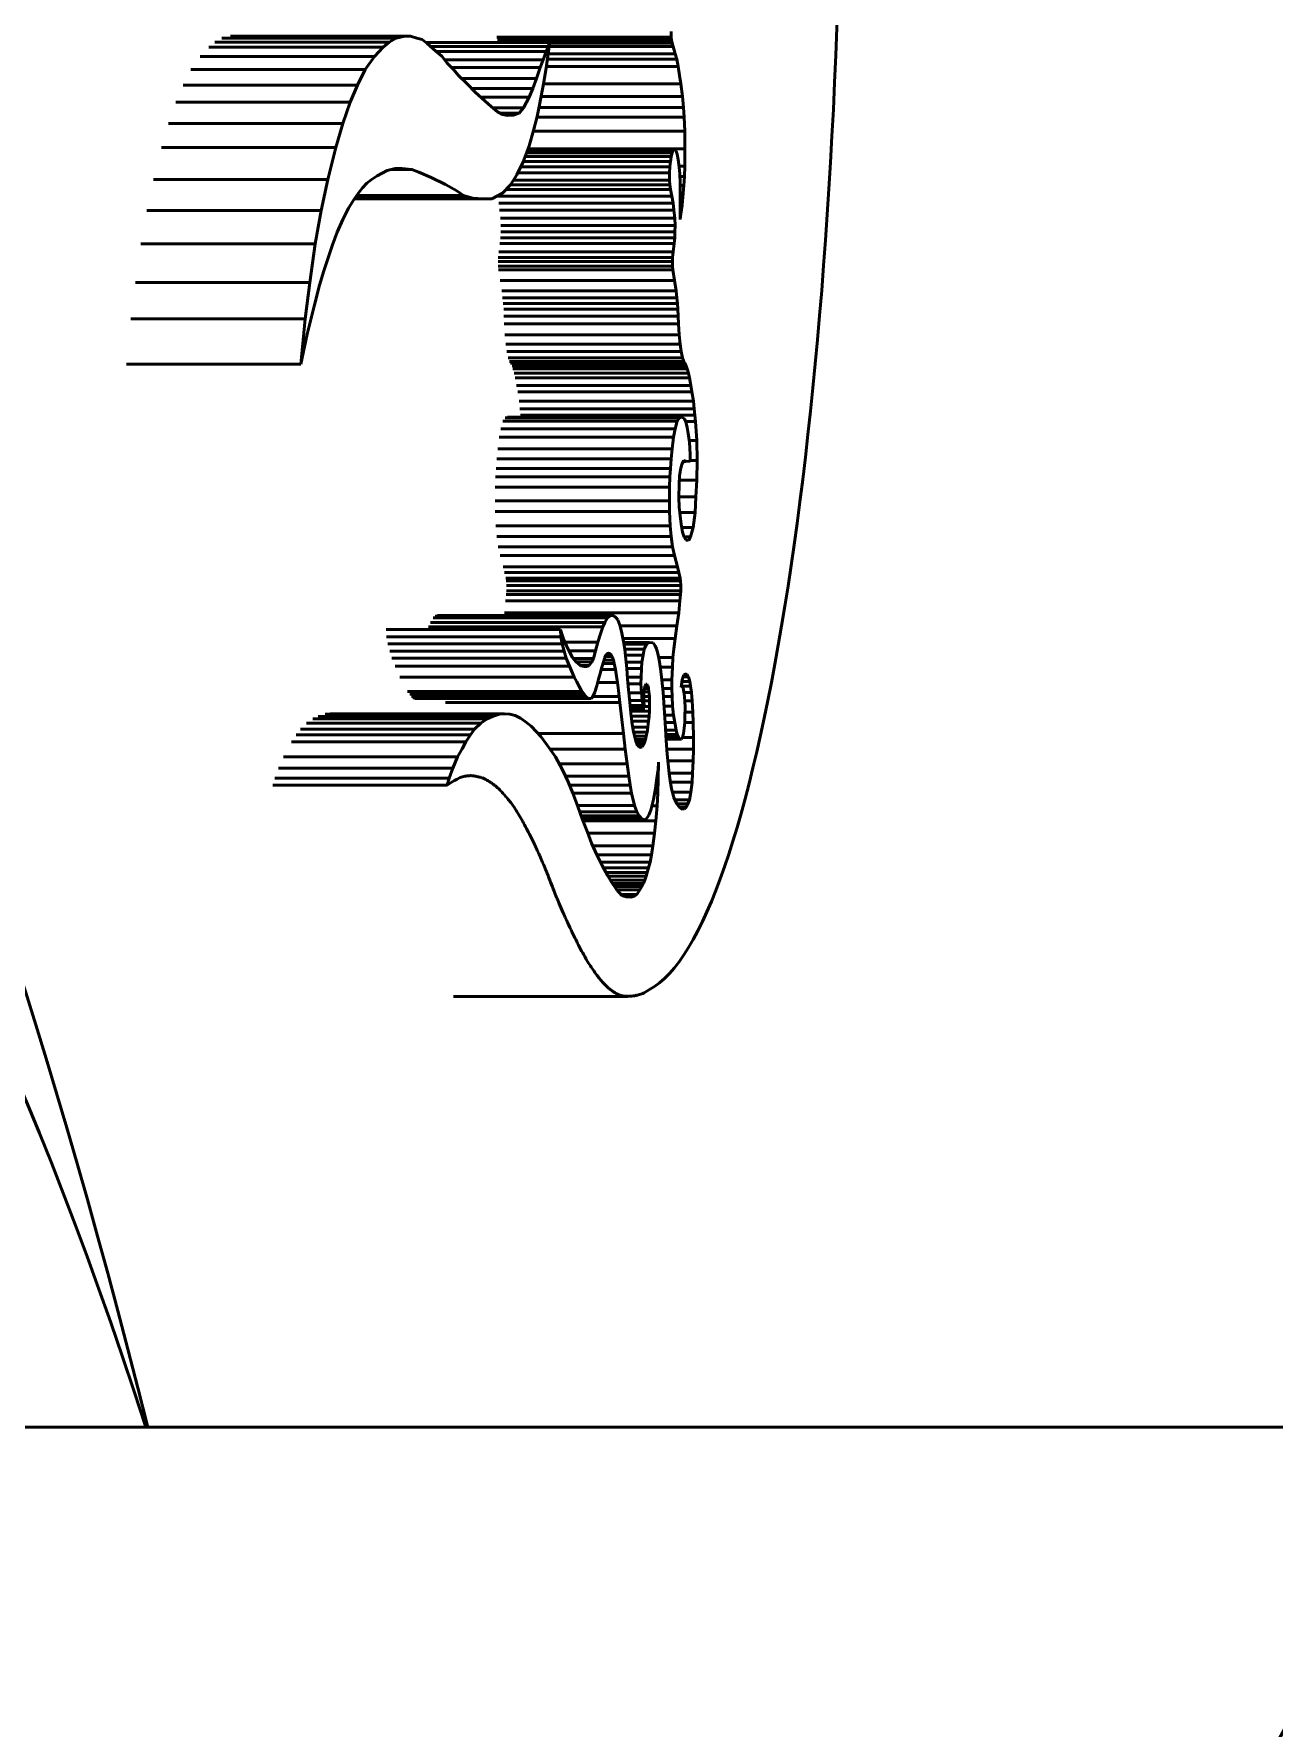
# Model space of a CAD drawing. Header units: inches. Extents: x 15 to 402, y 6 to 258.
# Drawn here: x 218.931 to 219.369, y 112.133 to 112.732 of the extents above; entities that cross this region are included whole.
import ezdxf

# ---------------------------------------------------------------- set-up
doc = ezdxf.new("R2010")
doc.units = ezdxf.units.IN
doc.header["$LTSCALE"] = 12
doc.header["$MEASUREMENT"] = 0
doc.layers.add('Visible (ANSI)', color=7, linetype='Continuous', lineweight=50)

msp = doc.modelspace()

# ---------------------------------------------------------------- linework, layer by layer
at = {"layer": 'Visible (ANSI)'}
for p, q in [((218.99731, 112.73006), (219.05886, 112.73006)), ((219.00036, 112.73071), (219.06191, 112.73071)), ((219.00236, 112.73073), (219.06392, 112.73073)), ((219.0564, 112.72865), (219.05886, 112.73006)), ((219.05886, 112.73006), (219.06191, 112.73071)), ((219.06191, 112.73071), (219.06392, 112.73073)), ((219.06392, 112.73073), (219.06613, 112.73009)), ((219.06613, 112.73009), (219.06798, 112.72955)), ((219.06798, 112.72955), (219.06975, 112.72819)), ((219.09438, 112.73043), (219.15593, 112.73043)), ((219.09458, 112.72932), (219.15613, 112.72932)), ((219.15593, 112.73043), (219.15591, 112.73239)), ((219.15613, 112.72932), (219.15593, 112.73043)), ((219.15633, 112.72831), (219.15613, 112.72932)), ((218.9896, 112.72359), (219.05115, 112.72359)), ((218.99271, 112.72686), (219.05426, 112.72686)), ((218.99485, 112.72865), (219.0564, 112.72865)), ((219.04786, 112.71893), (219.05115, 112.72359)), ((219.05115, 112.72359), (219.05426, 112.72686)), ((219.05426, 112.72686), (219.0564, 112.72865)), ((219.06937, 112.72848), (219.1131, 112.72848)), ((219.06975, 112.72819), (219.07286, 112.72543)), ((219.07095, 112.72712), (219.11258, 112.72712)), ((219.07286, 112.72543), (219.07494, 112.72369)), ((219.07302, 112.7253), (219.11185, 112.7253)), ((219.07494, 112.72369), (219.0769, 112.72126)), ((219.1108, 112.72237), (219.11185, 112.7253)), ((219.11185, 112.7253), (219.11258, 112.72712)), ((219.11256, 112.72473), (219.11195, 112.72025)), ((219.11253, 112.72451), (219.1574, 112.72451)), ((219.1131, 112.72848), (219.11256, 112.72473)), ((219.11258, 112.72712), (219.1131, 112.72848)), ((219.1129, 112.72709), (219.15662, 112.72709)), ((219.11307, 112.72831), (219.15633, 112.72831)), ((219.15662, 112.72709), (219.15633, 112.72831)), ((219.1574, 112.72451), (219.15662, 112.72709)), ((219.15792, 112.72267), (219.1574, 112.72451)), ((218.98631, 112.71893), (219.04786, 112.71893)), ((219.04523, 112.71349), (219.04786, 112.71893)), ((219.07601, 112.72237), (219.1108, 112.72237)), ((219.0769, 112.72126), (219.0791, 112.71899)), ((219.0784, 112.71971), (219.10972, 112.71971)), ((219.0791, 112.71899), (219.0809, 112.71682)), ((219.10837, 112.7158), (219.10972, 112.71971)), ((219.10972, 112.71971), (219.1108, 112.72237)), ((219.11195, 112.72025), (219.11098, 112.71449)), ((219.11191, 112.72002), (219.15841, 112.72002)), ((219.11228, 112.72267), (219.15792, 112.72267)), ((219.15841, 112.72002), (219.15792, 112.72267)), ((219.15893, 112.71686), (219.15841, 112.72002)), ((218.98368, 112.71349), (219.04523, 112.71349)), ((219.04261, 112.7075), (219.04523, 112.71349)), ((219.0809, 112.71682), (219.08382, 112.71406)), ((219.08198, 112.7158), (219.10837, 112.7158)), ((219.08382, 112.71406), (219.08671, 112.71103)), ((219.08549, 112.71231), (219.10711, 112.71231)), ((219.08671, 112.71103), (219.09023, 112.70777)), ((219.10579, 112.70923), (219.10711, 112.71231)), ((219.10711, 112.71231), (219.10837, 112.7158)), ((219.11098, 112.71449), (219.10947, 112.70653)), ((219.11086, 112.71387), (219.15942, 112.71387)), ((219.15942, 112.71387), (219.15893, 112.71686)), ((219.15994, 112.70942), (219.15942, 112.71387)), ((218.98106, 112.7075), (219.04261, 112.7075)), ((219.04004, 112.69986), (219.04261, 112.7075)), ((219.08865, 112.70923), (219.10579, 112.70923)), ((219.09023, 112.70777), (219.09241, 112.70589)), ((219.09241, 112.70589), (219.09466, 112.70402)), ((219.093, 112.7054), (219.10384, 112.7054)), ((219.10233, 112.70352), (219.10384, 112.7054)), ((219.10384, 112.7054), (219.10579, 112.70923)), ((219.10947, 112.70653), (219.10863, 112.70244)), ((219.10927, 112.70556), (219.16034, 112.70556)), ((219.11002, 112.70942), (219.15994, 112.70942)), ((219.16034, 112.70556), (219.15994, 112.70942)), ((219.16059, 112.70212), (219.16034, 112.70556)), ((218.97849, 112.69986), (219.04004, 112.69986)), ((219.03752, 112.69139), (219.04004, 112.69986)), ((219.09466, 112.70402), (219.09636, 112.70306)), ((219.09555, 112.70352), (219.10233, 112.70352)), ((219.09636, 112.70306), (219.09816, 112.70279)), ((219.09797, 112.70282), (219.1003, 112.70282)), ((219.09816, 112.70279), (219.1003, 112.70282)), ((219.1003, 112.70282), (219.10233, 112.70352)), ((219.10863, 112.70244), (219.10739, 112.6975)), ((219.10855, 112.70212), (219.16059, 112.70212)), ((219.16079, 112.69717), (219.16059, 112.70212)), ((219.10739, 112.6975), (219.10586, 112.69205)), ((219.1073, 112.69717), (219.16079, 112.69717)), ((219.16084, 112.69094), (219.16079, 112.69717)), ((218.97597, 112.69139), (219.03752, 112.69139)), ((219.03472, 112.68015), (219.03752, 112.69139)), ((219.10586, 112.69205), (219.10369, 112.68644)), ((219.10441, 112.6883), (219.15598, 112.6883)), ((219.10492, 112.68962), (219.15629, 112.68962)), ((219.1053, 112.6906), (219.15666, 112.6906)), ((219.10538, 112.69082), (219.1572, 112.69082)), ((219.10543, 112.69094), (219.16084, 112.69094)), ((219.15569, 112.68655), (219.15598, 112.6883)), ((219.15598, 112.6883), (219.15629, 112.68962)), ((219.15629, 112.68962), (219.15666, 112.6906)), ((219.15666, 112.6906), (219.1572, 112.69082)), ((219.1572, 112.69082), (219.15778, 112.69017)), ((219.15778, 112.69017), (219.15806, 112.68907)), ((219.15806, 112.68907), (219.15846, 112.68719)), ((219.15846, 112.68719), (219.15872, 112.6854)), ((219.16081, 112.68489), (219.16084, 112.69094)), ((219.0521, 112.6814), (219.05007, 112.68006)), ((219.05393, 112.68237), (219.0521, 112.6814)), ((219.0557, 112.68333), (219.05393, 112.68237)), ((219.05846, 112.68402), (219.0557, 112.68333)), ((219.05695, 112.68364), (219.06441, 112.68364)), ((219.06103, 112.68398), (219.05846, 112.68402)), ((219.06441, 112.68364), (219.06103, 112.68398)), ((219.06686, 112.68277), (219.06441, 112.68364)), ((219.07124, 112.68085), (219.06686, 112.68277)), ((219.10145, 112.68175), (219.09926, 112.67827)), ((219.10369, 112.68644), (219.10145, 112.68175)), ((219.10183, 112.68255), (219.15537, 112.68255)), ((219.10283, 112.68463), (219.15549, 112.68463)), ((219.10373, 112.68655), (219.15569, 112.68655)), ((219.15537, 112.68255), (219.15549, 112.68463)), ((219.15538, 112.67987), (219.15537, 112.68255)), ((219.15549, 112.68463), (219.15569, 112.68655)), ((219.15872, 112.6854), (219.15898, 112.68231)), ((219.15876, 112.68489), (219.16081, 112.68489)), ((219.15898, 112.68231), (219.15912, 112.67886)), ((219.15902, 112.68125), (219.16067, 112.68125)), ((219.16043, 112.67803), (219.16067, 112.68125)), ((219.16067, 112.68125), (219.16081, 112.68489)), ((218.97317, 112.68015), (219.03472, 112.68015)), ((219.0324, 112.66922), (219.03472, 112.68015)), ((219.04565, 112.67556), (219.04399, 112.67318)), ((219.04697, 112.67722), (219.04565, 112.67556)), ((219.04853, 112.67888), (219.04697, 112.67722)), ((219.05007, 112.68006), (219.04853, 112.67888)), ((219.07626, 112.6784), (219.07124, 112.68085)), ((219.08026, 112.6761), (219.07626, 112.6784)), ((219.08265, 112.6745), (219.08026, 112.6761)), ((219.09645, 112.67533), (219.09264, 112.67338)), ((219.09926, 112.67827), (219.09645, 112.67533)), ((219.09767, 112.67661), (219.15572, 112.67661)), ((219.09929, 112.67832), (219.15549, 112.67832)), ((219.10027, 112.67987), (219.15538, 112.67987)), ((219.15549, 112.67832), (219.15538, 112.67987)), ((219.15572, 112.67661), (219.15549, 112.67832)), ((219.15616, 112.67431), (219.15572, 112.67661)), ((219.15912, 112.67886), (219.15919, 112.67437)), ((219.15914, 112.67803), (219.16043, 112.67803)), ((219.1601, 112.67392), (219.16043, 112.67803)), ((218.97085, 112.66922), (219.0324, 112.66922)), ((219.03022, 112.65747), (219.0324, 112.66922)), ((219.04206, 112.67008), (219.03997, 112.66601)), ((219.04399, 112.67318), (219.04206, 112.67008)), ((219.04412, 112.67337), (219.08947, 112.67337)), ((219.04426, 112.67358), (219.08595, 112.67358)), ((219.04491, 112.6745), (219.08265, 112.6745)), ((219.08595, 112.67358), (219.08265, 112.6745)), ((219.08947, 112.67337), (219.08595, 112.67358)), ((219.09264, 112.67338), (219.08947, 112.67337)), ((219.09461, 112.67431), (219.15616, 112.67431)), ((219.09506, 112.67184), (219.15661, 112.67184)), ((219.0954, 112.66927), (219.15695, 112.66927)), ((219.15661, 112.67184), (219.15616, 112.67431)), ((219.15695, 112.66927), (219.15661, 112.67184)), ((219.15727, 112.66653), (219.15695, 112.66927)), ((219.15919, 112.66987), (219.15914, 112.66606)), ((219.15919, 112.67437), (219.15919, 112.66987)), ((219.15919, 112.67392), (219.1601, 112.67392)), ((219.15919, 112.67104), (219.1598, 112.67104)), ((219.15943, 112.66799), (219.1598, 112.67104)), ((219.1598, 112.67104), (219.1601, 112.67392)), ((219.03997, 112.66601), (219.03805, 112.6616)), ((219.09572, 112.66653), (219.15727, 112.66653)), ((219.09579, 112.66394), (219.15734, 112.66394)), ((219.15734, 112.66394), (219.15727, 112.66653)), ((219.15731, 112.66169), (219.15734, 112.66394)), ((219.15914, 112.66606), (219.15943, 112.66799)), ((219.15916, 112.66799), (219.15943, 112.66799)), ((218.96867, 112.65747), (219.03022, 112.65747)), ((219.02833, 112.64382), (219.03022, 112.65747)), ((219.03805, 112.6616), (219.03641, 112.65706)), ((219.09543, 112.65751), (219.15698, 112.65751)), ((219.09566, 112.6596), (219.15721, 112.6596)), ((219.09576, 112.66169), (219.15731, 112.66169)), ((219.15662, 112.65466), (219.15698, 112.65751)), ((219.15698, 112.65751), (219.15721, 112.6596)), ((219.15721, 112.6596), (219.15731, 112.66169)), ((219.03481, 112.65244), (219.03336, 112.64795)), ((219.03641, 112.65706), (219.03481, 112.65244)), ((219.09492, 112.6526), (219.15647, 112.6526)), ((219.09507, 112.65466), (219.15662, 112.65466)), ((219.15643, 112.65117), (219.15647, 112.6526)), ((219.15647, 112.6526), (219.15662, 112.65466)), ((219.03336, 112.64795), (219.03179, 112.64286)), ((219.09488, 112.65117), (219.15643, 112.65117)), ((219.09491, 112.6496), (219.15646, 112.6496)), ((219.09503, 112.64825), (219.15658, 112.64825)), ((219.15646, 112.6496), (219.15643, 112.65117)), ((219.15658, 112.64825), (219.15646, 112.6496)), ((219.15709, 112.64447), (219.15658, 112.64825)), ((218.96678, 112.64382), (219.02833, 112.64382)), ((219.02668, 112.63101), (219.02833, 112.64382)), ((219.03179, 112.64286), (219.02997, 112.63593)), ((219.09554, 112.64447), (219.15709, 112.64447)), ((219.09614, 112.64081), (219.15769, 112.64081)), ((219.15769, 112.64081), (219.15709, 112.64447)), ((219.158, 112.63835), (219.15769, 112.64081)), ((219.02997, 112.63593), (219.02893, 112.63171)), ((219.09645, 112.63835), (219.158, 112.63835)), ((219.09667, 112.63632), (219.15822, 112.63632)), ((219.09682, 112.63435), (219.15837, 112.63435)), ((219.15822, 112.63632), (219.158, 112.63835)), ((219.15837, 112.63435), (219.15822, 112.63632)), ((219.15842, 112.63192), (219.15837, 112.63435)), ((218.96513, 112.63101), (219.02668, 112.63101)), ((219.02514, 112.6149), (219.02668, 112.63101)), ((219.02893, 112.63171), (219.02748, 112.62556)), ((219.09687, 112.63192), (219.15842, 112.63192)), ((219.09696, 112.62924), (219.15851, 112.62924)), ((219.15851, 112.62924), (219.15842, 112.63192)), ((219.15879, 112.62534), (219.15851, 112.62924)), ((219.02748, 112.62556), (219.02514, 112.6149)), ((219.09724, 112.62534), (219.15879, 112.62534)), ((219.0976, 112.62202), (219.15915, 112.62202)), ((219.15915, 112.62202), (219.15879, 112.62534)), ((219.15949, 112.61947), (219.15915, 112.62202)), ((219.09794, 112.61947), (219.15949, 112.61947)), ((219.09844, 112.61719), (219.15999, 112.61719)), ((219.09889, 112.61594), (219.16044, 112.61594)), ((219.15999, 112.61719), (219.15949, 112.61947)), ((219.16044, 112.61594), (219.15999, 112.61719)), ((219.16083, 112.61525), (219.16044, 112.61594)), ((218.96359, 112.6149), (219.02514, 112.6149)), ((219.09928, 112.61525), (219.16083, 112.61525)), ((219.09976, 112.61435), (219.16131, 112.61435)), ((219.10009, 112.61334), (219.16164, 112.61334)), ((219.10052, 112.61183), (219.16207, 112.61183)), ((219.10093, 112.61014), (219.16248, 112.61014)), ((219.16131, 112.61435), (219.16083, 112.61525)), ((219.16164, 112.61334), (219.16131, 112.61435)), ((219.16207, 112.61183), (219.16164, 112.61334)), ((219.16248, 112.61014), (219.16207, 112.61183)), ((219.16295, 112.60743), (219.16248, 112.61014)), ((219.1014, 112.60743), (219.16295, 112.60743)), ((219.10176, 112.60523), (219.16331, 112.60523)), ((219.16331, 112.60523), (219.16295, 112.60743)), ((219.1638, 112.60192), (219.16331, 112.60523)), ((219.10225, 112.60192), (219.1638, 112.60192)), ((219.10257, 112.59919), (219.16412, 112.59919)), ((219.16412, 112.59919), (219.1638, 112.60192)), ((219.16436, 112.59698), (219.16412, 112.59919)), ((219.09586, 112.59211), (219.15741, 112.59211)), ((219.09655, 112.59477), (219.1581, 112.59477)), ((219.09739, 112.59604), (219.15894, 112.59604)), ((219.09819, 112.59629), (219.15975, 112.59629)), ((219.10281, 112.59698), (219.16436, 112.59698)), ((219.1568, 112.58918), (219.15741, 112.59211)), ((219.15741, 112.59211), (219.1581, 112.59477)), ((219.1581, 112.59477), (219.15894, 112.59604)), ((219.15894, 112.59604), (219.15975, 112.59629)), ((219.15975, 112.59629), (219.16062, 112.5957)), ((219.16062, 112.5957), (219.16117, 112.59454)), ((219.16111, 112.59468), (219.16455, 112.59468)), ((219.16117, 112.59454), (219.16163, 112.59262)), ((219.16163, 112.59262), (219.16199, 112.59051)), ((219.16455, 112.59468), (219.16436, 112.59698)), ((219.165, 112.58802), (219.16455, 112.59468)), ((219.09525, 112.58918), (219.1568, 112.58918)), ((219.15626, 112.58505), (219.1568, 112.58918)), ((219.16199, 112.59051), (219.1624, 112.58738)), ((219.16232, 112.58802), (219.165, 112.58802)), ((219.1624, 112.58738), (219.16268, 112.5831)), ((219.16513, 112.58089), (219.165, 112.58802)), ((219.09437, 112.58158), (219.15592, 112.58158)), ((219.09471, 112.58505), (219.15626, 112.58505)), ((219.15567, 112.57812), (219.15592, 112.58158)), ((219.15592, 112.58158), (219.15626, 112.58505)), ((219.15976, 112.57962), (219.15927, 112.57766)), ((219.16038, 112.58091), (219.15976, 112.57962)), ((219.16023, 112.5806), (219.16119, 112.5806)), ((219.16028, 112.58069), (219.1611, 112.58069)), ((219.1611, 112.58069), (219.16038, 112.58091)), ((219.16119, 112.5806), (219.1611, 112.58069)), ((219.1627, 112.58071), (219.16119, 112.5806)), ((219.16268, 112.5831), (219.1627, 112.58071)), ((219.1627, 112.58089), (219.16513, 112.58089)), ((219.16503, 112.57402), (219.16513, 112.58089)), ((219.09393, 112.57513), (219.15548, 112.57513)), ((219.09412, 112.57812), (219.15567, 112.57812)), ((219.15537, 112.57158), (219.15548, 112.57513)), ((219.15548, 112.57513), (219.15567, 112.57812)), ((219.15894, 112.57558), (219.15878, 112.57254)), ((219.15885, 112.57402), (219.16503, 112.57402)), ((219.15927, 112.57766), (219.15894, 112.57558)), ((219.16471, 112.56809), (219.16503, 112.57402)), ((219.09382, 112.57158), (219.15537, 112.57158)), ((219.15535, 112.56674), (219.15537, 112.57158)), ((219.15878, 112.57254), (219.15872, 112.56787)), ((219.15872, 112.56809), (219.16471, 112.56809)), ((219.15872, 112.56787), (219.15884, 112.56444)), ((219.16439, 112.56257), (219.16471, 112.56809)), ((219.0938, 112.56674), (219.15535, 112.56674)), ((219.09384, 112.56294), (219.15539, 112.56294)), ((219.15539, 112.56294), (219.15535, 112.56674)), ((219.15556, 112.55786), (219.15539, 112.56294)), ((219.15884, 112.56444), (219.15909, 112.56144)), ((219.159, 112.56257), (219.16439, 112.56257)), ((219.16371, 112.55726), (219.16439, 112.56257)), ((219.09401, 112.55786), (219.15556, 112.55786)), ((219.15594, 112.55415), (219.15556, 112.55786)), ((219.15909, 112.56144), (219.15945, 112.55845)), ((219.15945, 112.55845), (219.15996, 112.5556)), ((219.15967, 112.55726), (219.16371, 112.55726)), ((219.15996, 112.5556), (219.16054, 112.55386)), ((219.16281, 112.55403), (219.16371, 112.55726)), ((219.09439, 112.55415), (219.15594, 112.55415)), ((219.09491, 112.55046), (219.15646, 112.55046)), ((219.15646, 112.55046), (219.15594, 112.55415)), ((219.15714, 112.54736), (219.15646, 112.55046)), ((219.16048, 112.55403), (219.16281, 112.55403)), ((219.16054, 112.55386), (219.16128, 112.55282)), ((219.16128, 112.55282), (219.16212, 112.55274)), ((219.16212, 112.55274), (219.16281, 112.55403)), ((219.09559, 112.54736), (219.15714, 112.54736)), ((219.15818, 112.54338), (219.15714, 112.54736)), ((219.09663, 112.54338), (219.15818, 112.54338)), ((219.09712, 112.54137), (219.15867, 112.54137)), ((219.09753, 112.53942), (219.15908, 112.53942)), ((219.0977, 112.53841), (219.15925, 112.53841)), ((219.15867, 112.54137), (219.15818, 112.54338)), ((219.15908, 112.53942), (219.15867, 112.54137)), ((219.15925, 112.53841), (219.15908, 112.53942)), ((219.15933, 112.53681), (219.15925, 112.53841)), ((219.09772, 112.53358), (219.15927, 112.53358)), ((219.09778, 112.53681), (219.15933, 112.53681)), ((219.0978, 112.5349), (219.15935, 112.5349)), ((219.15907, 112.53144), (219.15927, 112.53358)), ((219.15927, 112.53358), (219.15935, 112.5349)), ((219.15935, 112.5349), (219.15933, 112.53681)), ((219.07258, 112.52595), (219.13413, 112.52595)), ((219.0735, 112.5262), (219.13505, 112.5262)), ((219.09707, 112.52721), (219.15863, 112.52721)), ((219.09752, 112.53144), (219.15907, 112.53144)), ((219.13347, 112.52536), (219.13413, 112.52595)), ((219.13413, 112.52595), (219.13505, 112.5262)), ((219.13505, 112.5262), (219.13567, 112.52607)), ((219.13567, 112.52607), (219.13647, 112.5255)), ((219.158, 112.52259), (219.15863, 112.52721)), ((219.15863, 112.52721), (219.15907, 112.53144)), ((219.05529, 112.52132), (219.11684, 112.52132)), ((219.07024, 112.52219), (219.13179, 112.52219)), ((219.07103, 112.52377), (219.13258, 112.52377)), ((219.07192, 112.52536), (219.13347, 112.52536)), ((219.11705, 112.51873), (219.11684, 112.52132)), ((219.11684, 112.52132), (219.11734, 112.51975)), ((219.11734, 112.51975), (219.1181, 112.51765)), ((219.13012, 112.51685), (219.13102, 112.5197)), ((219.13102, 112.5197), (219.13179, 112.52219)), ((219.13179, 112.52219), (219.13258, 112.52377)), ((219.13258, 112.52377), (219.13347, 112.52536)), ((219.13647, 112.5255), (219.13708, 112.52465)), ((219.13708, 112.52465), (219.13778, 112.52282)), ((219.13778, 112.52282), (219.13841, 112.52053)), ((219.13785, 112.52259), (219.158, 112.52259)), ((219.13841, 112.52053), (219.13911, 112.51709)), ((219.15732, 112.51809), (219.158, 112.52259)), ((219.0555, 112.51873), (219.11705, 112.51873)), ((219.0559, 112.5162), (219.11745, 112.5162)), ((219.11745, 112.5162), (219.11705, 112.51873)), ((219.11817, 112.5136), (219.11745, 112.5162)), ((219.1181, 112.51765), (219.11898, 112.51547)), ((219.11842, 112.51685), (219.13012, 112.51685)), ((219.11898, 112.51547), (219.12026, 112.51296)), ((219.11987, 112.51374), (219.12924, 112.51374)), ((219.12852, 112.51108), (219.12924, 112.51374)), ((219.12924, 112.51374), (219.13012, 112.51685)), ((219.1389, 112.51809), (219.15732, 112.51809)), ((219.13911, 112.51709), (219.13954, 112.51422)), ((219.13916, 112.51672), (219.1483, 112.51672)), ((219.13925, 112.51613), (219.14727, 112.51613)), ((219.13952, 112.51432), (219.14648, 112.51432)), ((219.13954, 112.51422), (219.13994, 112.51084)), ((219.14602, 112.51223), (219.14648, 112.51432)), ((219.14648, 112.51432), (219.14727, 112.51613)), ((219.14727, 112.51613), (219.1483, 112.51672)), ((219.1483, 112.51672), (219.14963, 112.51651)), ((219.14963, 112.51651), (219.15027, 112.51553)), ((219.15027, 112.51553), (219.15078, 112.51444)), ((219.15078, 112.51444), (219.15123, 112.51283)), ((219.15656, 112.51135), (219.1569, 112.51442)), ((219.1569, 112.51442), (219.15732, 112.51809)), ((219.05662, 112.5136), (219.11817, 112.5136)), ((219.05734, 112.51119), (219.11889, 112.51119)), ((219.0585, 112.50833), (219.12005, 112.50833)), ((219.11889, 112.51119), (219.11817, 112.5136)), ((219.12005, 112.50833), (219.11889, 112.51119)), ((219.12079, 112.50666), (219.12005, 112.50833)), ((219.12026, 112.51296), (219.12116, 112.51142)), ((219.12116, 112.51142), (219.12242, 112.50981)), ((219.12142, 112.51108), (219.12852, 112.51108)), ((219.12237, 112.50987), (219.12798, 112.50987)), ((219.12242, 112.50981), (219.12403, 112.5085)), ((219.12397, 112.50855), (219.12705, 112.50855)), ((219.12403, 112.5085), (219.12521, 112.50823)), ((219.12521, 112.50823), (219.12616, 112.50821)), ((219.12616, 112.50821), (219.12705, 112.50855)), ((219.12705, 112.50855), (219.12798, 112.50987)), ((219.12798, 112.50987), (219.12852, 112.51108)), ((219.13148, 112.50795), (219.13089, 112.50574)), ((219.13203, 112.50991), (219.13148, 112.50795)), ((219.13184, 112.50923), (219.13588, 112.50923)), ((219.13251, 112.51139), (219.13203, 112.50991)), ((219.1322, 112.51044), (219.13561, 112.51044)), ((219.13291, 112.51226), (219.13251, 112.51139)), ((219.13265, 112.51169), (219.1351, 112.51169)), ((219.13339, 112.51284), (219.13291, 112.51226)), ((219.13315, 112.51254), (219.1347, 112.51254)), ((219.13385, 112.51297), (219.13339, 112.51284)), ((219.13345, 112.51285), (219.13426, 112.51285)), ((219.13426, 112.51285), (219.13385, 112.51297)), ((219.1347, 112.51254), (219.13426, 112.51285)), ((219.1351, 112.51169), (219.1347, 112.51254)), ((219.13561, 112.51044), (219.1351, 112.51169)), ((219.13588, 112.50923), (219.13561, 112.51044)), ((219.13627, 112.50719), (219.13588, 112.50923)), ((219.13977, 112.51223), (219.14602, 112.51223)), ((219.13994, 112.51084), (219.14032, 112.50755)), ((219.14007, 112.50973), (219.14565, 112.50973)), ((219.14544, 112.50745), (219.14565, 112.50973)), ((219.14565, 112.50973), (219.14602, 112.51223)), ((219.15123, 112.51283), (219.15171, 112.5106)), ((219.15155, 112.51135), (219.15656, 112.51135)), ((219.15171, 112.5106), (219.15224, 112.50755)), ((219.15216, 112.50802), (219.15638, 112.50802)), ((219.15624, 112.50351), (219.15638, 112.50802)), ((219.15638, 112.50802), (219.15656, 112.51135)), ((219.06018, 112.50445), (219.12173, 112.50445)), ((219.12173, 112.50445), (219.12079, 112.50666)), ((219.12261, 112.50279), (219.12173, 112.50445)), ((219.12353, 112.50109), (219.12261, 112.50279)), ((219.1303, 112.50377), (219.12967, 112.50136)), ((219.12998, 112.50255), (219.13705, 112.50255)), ((219.13089, 112.50574), (219.1303, 112.50377)), ((219.13128, 112.50719), (219.13627, 112.50719)), ((219.1367, 112.50462), (219.13627, 112.50719)), ((219.13705, 112.50255), (219.1367, 112.50462)), ((219.13739, 112.49972), (219.13705, 112.50255)), ((219.14032, 112.50755), (219.14058, 112.5038)), ((219.14033, 112.50745), (219.14544, 112.50745)), ((219.14053, 112.50445), (219.14533, 112.50445)), ((219.14058, 112.5038), (219.14091, 112.49997)), ((219.14073, 112.50209), (219.1453, 112.50209)), ((219.1453, 112.50209), (219.14533, 112.50445)), ((219.14543, 112.49891), (219.1453, 112.50209)), ((219.14533, 112.50445), (219.14544, 112.50745)), ((219.14701, 112.50193), (219.14671, 112.5014)), ((219.1474, 112.50196), (219.14701, 112.50193)), ((219.1477, 112.50148), (219.1474, 112.50196)), ((219.15224, 112.50755), (219.15266, 112.50337)), ((219.15265, 112.50351), (219.15624, 112.50351)), ((219.15266, 112.50337), (219.15309, 112.49914)), ((219.15623, 112.50045), (219.15624, 112.50351)), ((219.15982, 112.50348), (219.15951, 112.50078)), ((219.15976, 112.50295), (219.1625, 112.50295)), ((219.16039, 112.50526), (219.15982, 112.50348)), ((219.16017, 112.50457), (219.16208, 112.50457)), ((219.16096, 112.50567), (219.16039, 112.50526)), ((219.16064, 112.50544), (219.16158, 112.50544)), ((219.16158, 112.50544), (219.16096, 112.50567)), ((219.16208, 112.50457), (219.16158, 112.50544)), ((219.1625, 112.50295), (219.16208, 112.50457)), ((219.16284, 112.50132), (219.1625, 112.50295)), ((219.06288, 112.49943), (219.12443, 112.49943)), ((219.06363, 112.49846), (219.12519, 112.49846)), ((219.06423, 112.49762), (219.12578, 112.49762)), ((219.06473, 112.49716), (219.12628, 112.49716)), ((219.06541, 112.49687), (219.12696, 112.49687)), ((219.12443, 112.49943), (219.12353, 112.50109)), ((219.12519, 112.49846), (219.12443, 112.49943)), ((219.12578, 112.49762), (219.12519, 112.49846)), ((219.12628, 112.49716), (219.12578, 112.49762)), ((219.12696, 112.49687), (219.12628, 112.49716)), ((219.12767, 112.49697), (219.12696, 112.49687)), ((219.12817, 112.4974), (219.12767, 112.49697)), ((219.12895, 112.49909), (219.12817, 112.4974)), ((219.12824, 112.49757), (219.13764, 112.49757)), ((219.12967, 112.50136), (219.12895, 112.49909)), ((219.13764, 112.49757), (219.13739, 112.49972)), ((219.13787, 112.49547), (219.13764, 112.49757)), ((219.14091, 112.49997), (219.14131, 112.4956)), ((219.14101, 112.49891), (219.14543, 112.49891)), ((219.14126, 112.49615), (219.14574, 112.49615)), ((219.14574, 112.49615), (219.14543, 112.49891)), ((219.14608, 112.49443), (219.14574, 112.49615)), ((219.14632, 112.49913), (219.14625, 112.49778)), ((219.14625, 112.49778), (219.14625, 112.49632)), ((219.14625, 112.4976), (219.14826, 112.4976)), ((219.14625, 112.49632), (219.14636, 112.49521)), ((219.14628, 112.49603), (219.14829, 112.49603)), ((219.1465, 112.50044), (219.14632, 112.49913)), ((219.14633, 112.49921), (219.14812, 112.49921)), ((219.14671, 112.5014), (219.1465, 112.50044)), ((219.14651, 112.50049), (219.14795, 112.50049)), ((219.14676, 112.50148), (219.1477, 112.50148)), ((219.14795, 112.50049), (219.1477, 112.50148)), ((219.14812, 112.49921), (219.14795, 112.50049)), ((219.14826, 112.4976), (219.14812, 112.49921)), ((219.14829, 112.49603), (219.14826, 112.4976)), ((219.14831, 112.49413), (219.14829, 112.49603)), ((219.15296, 112.50045), (219.15623, 112.50045)), ((219.15309, 112.49914), (219.15351, 112.49362)), ((219.1532, 112.49763), (219.15629, 112.49763)), ((219.15629, 112.49763), (219.15623, 112.50045)), ((219.15646, 112.49422), (219.15629, 112.49763)), ((219.15951, 112.50078), (219.15971, 112.50109)), ((219.15954, 112.50109), (219.15971, 112.50109)), ((219.15957, 112.50132), (219.16284, 112.50132)), ((219.15971, 112.50109), (219.15996, 112.50105)), ((219.15996, 112.50105), (219.16018, 112.50072)), ((219.16018, 112.50072), (219.16034, 112.49987)), ((219.16034, 112.49987), (219.16051, 112.49872)), ((219.16046, 112.49905), (219.1631, 112.49905)), ((219.16051, 112.49872), (219.16071, 112.49741)), ((219.16071, 112.49741), (219.16079, 112.49598)), ((219.16078, 112.49614), (219.1634, 112.49614)), ((219.16079, 112.49598), (219.16085, 112.49379)), ((219.1631, 112.49905), (219.16284, 112.50132)), ((219.1634, 112.49614), (219.1631, 112.49905)), ((219.16365, 112.49213), (219.1634, 112.49614)), ((219.02948, 112.48972), (219.09103, 112.48972)), ((219.03127, 112.49054), (219.09282, 112.49054)), ((219.03379, 112.49142), (219.09534, 112.49142)), ((219.03551, 112.49155), (219.09706, 112.49155)), ((219.07632, 112.49547), (219.13787, 112.49547)), ((219.0887, 112.48817), (219.09103, 112.48972)), ((219.09103, 112.48972), (219.09282, 112.49054)), ((219.09282, 112.49054), (219.09534, 112.49142)), ((219.09534, 112.49142), (219.09706, 112.49155)), ((219.09706, 112.49155), (219.09902, 112.49143)), ((219.09902, 112.49143), (219.10091, 112.49088)), ((219.10091, 112.49088), (219.10271, 112.48992)), ((219.10271, 112.48992), (219.10438, 112.48881)), ((219.13859, 112.48945), (219.13787, 112.49547)), ((219.14131, 112.4956), (219.1417, 112.49168)), ((219.14143, 112.49443), (219.14608, 112.49443)), ((219.14152, 112.49353), (219.14644, 112.49353)), ((219.14162, 112.49244), (219.14828, 112.49244)), ((219.1417, 112.49168), (219.14206, 112.48866)), ((219.14182, 112.4907), (219.14819, 112.4907)), ((219.14644, 112.49353), (219.14608, 112.49443)), ((219.14636, 112.49521), (219.14665, 112.49354)), ((219.14646, 112.49353), (219.14644, 112.49353)), ((219.14665, 112.49354), (219.14646, 112.49353)), ((219.14655, 112.49413), (219.14831, 112.49413)), ((219.14801, 112.48894), (219.14819, 112.4907)), ((219.14819, 112.4907), (219.14828, 112.49244)), ((219.14828, 112.49244), (219.14831, 112.49413)), ((219.15347, 112.49422), (219.15646, 112.49422)), ((219.15351, 112.49362), (219.15386, 112.48829)), ((219.15368, 112.49102), (219.15684, 112.49102)), ((219.15684, 112.49102), (219.15646, 112.49422)), ((219.15722, 112.48839), (219.15684, 112.49102)), ((219.16081, 112.49073), (219.16073, 112.48853)), ((219.16085, 112.49379), (219.16081, 112.49073)), ((219.16083, 112.49213), (219.16365, 112.49213)), ((219.16377, 112.48847), (219.16365, 112.49213)), ((219.0235, 112.48404), (219.08505, 112.48404)), ((219.02502, 112.48608), (219.08657, 112.48608)), ((219.02715, 112.48817), (219.0887, 112.48817)), ((219.08341, 112.48158), (219.08505, 112.48404)), ((219.08505, 112.48404), (219.08657, 112.48608)), ((219.08657, 112.48608), (219.0887, 112.48817)), ((219.10438, 112.48881), (219.10657, 112.48717)), ((219.10657, 112.48717), (219.10835, 112.48511)), ((219.10835, 112.48511), (219.10991, 112.48344)), ((219.10889, 112.48453), (219.13916, 112.48453)), ((219.13916, 112.48453), (219.13859, 112.48945)), ((219.13976, 112.47898), (219.13916, 112.48453)), ((219.14203, 112.48894), (219.14801, 112.48894)), ((219.14206, 112.48866), (219.14257, 112.48574)), ((219.14239, 112.48674), (219.14774, 112.48674)), ((219.14257, 112.48574), (219.14299, 112.48371)), ((219.14272, 112.48503), (219.14743, 112.48503)), ((219.14299, 112.48371), (219.14352, 112.48187)), ((219.14714, 112.48361), (219.14743, 112.48503)), ((219.14743, 112.48503), (219.14774, 112.48674)), ((219.14774, 112.48674), (219.14801, 112.48894)), ((219.15386, 112.48839), (219.15722, 112.48839)), ((219.15386, 112.48829), (219.15424, 112.48203)), ((219.15402, 112.48572), (219.15771, 112.48572)), ((219.15411, 112.48423), (219.15813, 112.48423)), ((219.15771, 112.48572), (219.15722, 112.48839)), ((219.15813, 112.48423), (219.15771, 112.48572)), ((219.15858, 112.48311), (219.15813, 112.48423)), ((219.16037, 112.48458), (219.16, 112.48311)), ((219.16056, 112.48638), (219.16037, 112.48458)), ((219.16073, 112.48853), (219.16056, 112.48638)), ((219.16072, 112.48847), (219.16377, 112.48847)), ((219.16383, 112.48316), (219.16377, 112.48847)), ((219.02186, 112.48158), (219.08341, 112.48158)), ((219.08057, 112.47627), (219.08212, 112.47914)), ((219.08212, 112.47914), (219.08341, 112.48158)), ((219.10991, 112.48344), (219.11223, 112.48045)), ((219.11223, 112.48045), (219.11516, 112.47628)), ((219.11326, 112.47898), (219.13976, 112.47898)), ((219.14039, 112.47389), (219.13976, 112.47898)), ((219.14302, 112.48361), (219.14714, 112.48361)), ((219.14335, 112.48246), (219.14684, 112.48246)), ((219.14352, 112.48187), (219.1441, 112.48024)), ((219.14372, 112.48132), (219.14656, 112.48132)), ((219.14405, 112.48039), (219.14615, 112.48039)), ((219.1441, 112.48024), (219.14474, 112.47972)), ((219.14458, 112.47985), (219.14569, 112.47985)), ((219.14474, 112.47972), (219.14515, 112.47964)), ((219.14515, 112.47964), (219.14569, 112.47985)), ((219.14569, 112.47985), (219.14615, 112.48039)), ((219.14615, 112.48039), (219.14656, 112.48132)), ((219.14656, 112.48132), (219.14684, 112.48246)), ((219.14684, 112.48246), (219.14714, 112.48361)), ((219.15418, 112.48311), (219.15858, 112.48311)), ((219.1542, 112.48263), (219.15907, 112.48263)), ((219.15421, 112.48261), (219.15958, 112.48261)), ((219.15424, 112.48203), (219.15459, 112.47729)), ((219.15446, 112.47903), (219.16383, 112.47903)), ((219.15907, 112.48263), (219.15858, 112.48311)), ((219.15958, 112.48261), (219.15907, 112.48263)), ((219.16, 112.48311), (219.15958, 112.48261)), ((219.16001, 112.48316), (219.16383, 112.48316)), ((219.16376, 112.47487), (219.16383, 112.47903)), ((219.16383, 112.47903), (219.16383, 112.48316)), ((219.01735, 112.47228), (219.0789, 112.47228)), ((219.01902, 112.47627), (219.08057, 112.47627)), ((219.07762, 112.46874), (219.0789, 112.47228)), ((219.0789, 112.47228), (219.08057, 112.47627)), ((219.11516, 112.47628), (219.11756, 112.47175)), ((219.11642, 112.47389), (219.14039, 112.47389)), ((219.11756, 112.47175), (219.11956, 112.4675)), ((219.14099, 112.46953), (219.14039, 112.47389)), ((219.15131, 112.47181), (219.15093, 112.46874)), ((219.15145, 112.47443), (219.15131, 112.47181)), ((219.15142, 112.46848), (219.15145, 112.47443)), ((219.15459, 112.47729), (219.15493, 112.47384)), ((219.15483, 112.47487), (219.16376, 112.47487)), ((219.15493, 112.47384), (219.15527, 112.47047)), ((219.16354, 112.47054), (219.16376, 112.47487)), ((219.01533, 112.46635), (219.07689, 112.46635)), ((219.01607, 112.46874), (219.07762, 112.46874)), ((219.07689, 112.46635), (219.07762, 112.46874)), ((219.07832, 112.46725), (219.07689, 112.46635)), ((219.07949, 112.46794), (219.07832, 112.46725)), ((219.08044, 112.46847), (219.07949, 112.46794)), ((219.08121, 112.46885), (219.08044, 112.46847)), ((219.08182, 112.46911), (219.08121, 112.46885)), ((219.08232, 112.46929), (219.08182, 112.46911)), ((219.08273, 112.4694), (219.08232, 112.46929)), ((219.0831, 112.46947), (219.08273, 112.4694)), ((219.08346, 112.46953), (219.0831, 112.46947)), ((219.0838, 112.46958), (219.08346, 112.46953)), ((219.08413, 112.46962), (219.0838, 112.46958)), ((219.08445, 112.46964), (219.08413, 112.46962)), ((219.08476, 112.46966), (219.08445, 112.46964)), ((219.08505, 112.46967), (219.08476, 112.46966)), ((219.08533, 112.46967), (219.08505, 112.46967)), ((219.0856, 112.46966), (219.08533, 112.46967)), ((219.08586, 112.46964), (219.0856, 112.46966)), ((219.0861, 112.46961), (219.08586, 112.46964)), ((219.08634, 112.46958), (219.0861, 112.46961)), ((219.08656, 112.46953), (219.08634, 112.46958)), ((219.08678, 112.46949), (219.08656, 112.46953)), ((219.08699, 112.46944), (219.08678, 112.46949)), ((219.0872, 112.4694), (219.08699, 112.46944)), ((219.08741, 112.46935), (219.0872, 112.4694)), ((219.08761, 112.46931), (219.08741, 112.46935)), ((219.08782, 112.46927), (219.08761, 112.46931)), ((219.08803, 112.46922), (219.08782, 112.46927)), ((219.08824, 112.46918), (219.08803, 112.46922)), ((219.08845, 112.46913), (219.08824, 112.46918)), ((219.08867, 112.46907), (219.08845, 112.46913)), ((219.08888, 112.46901), (219.08867, 112.46907)), ((219.08911, 112.46894), (219.08888, 112.46901)), ((219.08934, 112.46885), (219.08911, 112.46894)), ((219.08958, 112.46876), (219.08934, 112.46885)), ((219.08982, 112.46865), (219.08958, 112.46876)), ((219.09006, 112.46853), (219.08982, 112.46865)), ((219.09032, 112.46841), (219.09006, 112.46853)), ((219.09057, 112.46827), (219.09032, 112.46841)), ((219.09084, 112.46813), (219.09057, 112.46827)), ((219.09111, 112.46797), (219.09084, 112.46813)), ((219.09138, 112.46781), (219.09111, 112.46797)), ((219.09166, 112.46764), (219.09138, 112.46781)), ((219.09194, 112.46746), (219.09166, 112.46764)), ((219.09222, 112.46727), (219.09194, 112.46746)), ((219.0925, 112.46708), (219.09222, 112.46727)), ((219.09278, 112.46689), (219.0925, 112.46708)), ((219.09307, 112.46668), (219.09278, 112.46689)), ((219.09334, 112.46648), (219.09307, 112.46668)), ((219.09362, 112.46627), (219.09334, 112.46648)), ((219.09389, 112.46606), (219.09362, 112.46627)), ((219.09415, 112.46584), (219.09389, 112.46606)), ((219.09442, 112.46561), (219.09415, 112.46584)), ((219.11861, 112.46953), (219.14099, 112.46953)), ((219.11956, 112.4675), (219.12129, 112.46351)), ((219.1201, 112.46626), (219.1415, 112.46626)), ((219.1415, 112.46626), (219.14099, 112.46953)), ((219.14199, 112.46346), (219.1415, 112.46626)), ((219.15093, 112.46874), (219.15042, 112.46517)), ((219.15089, 112.46848), (219.15142, 112.46848)), ((219.15126, 112.46349), (219.15142, 112.46848)), ((219.15526, 112.47054), (219.16354, 112.47054)), ((219.15527, 112.47047), (219.15566, 112.46793)), ((219.15566, 112.46793), (219.15613, 112.46504)), ((219.15576, 112.46732), (219.16333, 112.46732)), ((219.16294, 112.46381), (219.16333, 112.46732)), ((219.16333, 112.46732), (219.16354, 112.47054)), ((219.09468, 112.46538), (219.09442, 112.46561)), ((219.09494, 112.46514), (219.09468, 112.46538)), ((219.09521, 112.46489), (219.09494, 112.46514)), ((219.09547, 112.46463), (219.09521, 112.46489)), ((219.09573, 112.46435), (219.09547, 112.46463)), ((219.096, 112.46407), (219.09573, 112.46435)), ((219.09626, 112.46378), (219.096, 112.46407)), ((219.09653, 112.46348), (219.09626, 112.46378)), ((219.0968, 112.46317), (219.09653, 112.46348)), ((219.09707, 112.46286), (219.0968, 112.46317)), ((219.09734, 112.46255), (219.09707, 112.46286)), ((219.09761, 112.46223), (219.09734, 112.46255)), ((219.09789, 112.46192), (219.09761, 112.46223)), ((219.09816, 112.4616), (219.09789, 112.46192)), ((219.09844, 112.46127), (219.09816, 112.4616)), ((219.09873, 112.46094), (219.09844, 112.46127)), ((219.09902, 112.46058), (219.09873, 112.46094)), ((219.09931, 112.46021), (219.09902, 112.46058)), ((219.09961, 112.45982), (219.09931, 112.46021)), ((219.09991, 112.4594), (219.09961, 112.45982)), ((219.12129, 112.46351), (219.12297, 112.45882)), ((219.1213, 112.46346), (219.14199, 112.46346)), ((219.14302, 112.45916), (219.14199, 112.46346)), ((219.14977, 112.46127), (219.14879, 112.45753)), ((219.15042, 112.46517), (219.14977, 112.46127)), ((219.15014, 112.46349), (219.15126, 112.46349)), ((219.15103, 112.45904), (219.15126, 112.46349)), ((219.15613, 112.46504), (219.15695, 112.46198)), ((219.15646, 112.46381), (219.16294, 112.46381)), ((219.15695, 112.46198), (219.15798, 112.45976)), ((219.15735, 112.46111), (219.16243, 112.46111)), ((219.1619, 112.45969), (219.16243, 112.46111)), ((219.16243, 112.46111), (219.16294, 112.46381)), ((219.10022, 112.45896), (219.09991, 112.4594)), ((219.10054, 112.45849), (219.10022, 112.45896)), ((219.10086, 112.45799), (219.10054, 112.45849)), ((219.10118, 112.45747), (219.10086, 112.45799)), ((219.10151, 112.45694), (219.10118, 112.45747)), ((219.10185, 112.45639), (219.10151, 112.45694)), ((219.10218, 112.45583), (219.10185, 112.45639)), ((219.10252, 112.45526), (219.10218, 112.45583)), ((219.10286, 112.45468), (219.10252, 112.45526)), ((219.10319, 112.45409), (219.10286, 112.45468)), ((219.10353, 112.4535), (219.10319, 112.45409)), ((219.12285, 112.45916), (219.14302, 112.45916)), ((219.12297, 112.45882), (219.12449, 112.4544)), ((219.12365, 112.45685), (219.14387, 112.45685)), ((219.12412, 112.45548), (219.14468, 112.45548)), ((219.12448, 112.45443), (219.14558, 112.45443)), ((219.12449, 112.4544), (219.1264, 112.4497)), ((219.12462, 112.45407), (219.14653, 112.45407)), ((219.14387, 112.45685), (219.14302, 112.45916)), ((219.14468, 112.45548), (219.14387, 112.45685)), ((219.14558, 112.45443), (219.14468, 112.45548)), ((219.14653, 112.45407), (219.14558, 112.45443)), ((219.14732, 112.45463), (219.14653, 112.45407)), ((219.1481, 112.45574), (219.14732, 112.45463)), ((219.14879, 112.45753), (219.1481, 112.45574)), ((219.14918, 112.45904), (219.15103, 112.45904)), ((219.15058, 112.45377), (219.15103, 112.45904)), ((219.15798, 112.45976), (219.15873, 112.45854)), ((219.15802, 112.45969), (219.1619, 112.45969)), ((219.15872, 112.45855), (219.16129, 112.45855)), ((219.15873, 112.45854), (219.15976, 112.45788)), ((219.15966, 112.45795), (219.16066, 112.45795)), ((219.15976, 112.45788), (219.16066, 112.45795)), ((219.16066, 112.45795), (219.16129, 112.45855)), ((219.16129, 112.45855), (219.1619, 112.45969)), ((219.10387, 112.4529), (219.10353, 112.4535)), ((219.10422, 112.45228), (219.10387, 112.4529)), ((219.10456, 112.45165), (219.10422, 112.45228)), ((219.10491, 112.451), (219.10456, 112.45165)), ((219.10525, 112.45034), (219.10491, 112.451)), ((219.10561, 112.44966), (219.10525, 112.45034)), ((219.10596, 112.44897), (219.10561, 112.44966)), ((219.10631, 112.44827), (219.10596, 112.44897)), ((219.10666, 112.44756), (219.10631, 112.44827)), ((219.12474, 112.45377), (219.15058, 112.45377)), ((219.1264, 112.4497), (219.12786, 112.44583)), ((219.12654, 112.44934), (219.1501, 112.44934)), ((219.14954, 112.44486), (219.1501, 112.44934)), ((219.1501, 112.44934), (219.15058, 112.45377)), ((219.107, 112.44686), (219.10666, 112.44756)), ((219.10733, 112.44618), (219.107, 112.44686)), ((219.10765, 112.4455), (219.10733, 112.44618)), ((219.10796, 112.44485), (219.10765, 112.4455)), ((219.10826, 112.44422), (219.10796, 112.44485)), ((219.10854, 112.44362), (219.10826, 112.44422)), ((219.10881, 112.44303), (219.10854, 112.44362)), ((219.10907, 112.44246), (219.10881, 112.44303)), ((219.10933, 112.44189), (219.10907, 112.44246)), ((219.10958, 112.44133), (219.10933, 112.44189)), ((219.12786, 112.44583), (219.12969, 112.44171)), ((219.12829, 112.44486), (219.14954, 112.44486)), ((219.149, 112.44166), (219.14954, 112.44486)), ((219.10983, 112.44077), (219.10958, 112.44133)), ((219.11007, 112.44021), (219.10983, 112.44077)), ((219.11032, 112.43963), (219.11007, 112.44021)), ((219.11057, 112.43905), (219.11032, 112.43963)), ((219.11083, 112.43845), (219.11057, 112.43905)), ((219.11108, 112.43783), (219.11083, 112.43845)), ((219.11135, 112.43719), (219.11108, 112.43783)), ((219.11161, 112.43653), (219.11135, 112.43719)), ((219.11189, 112.43584), (219.11161, 112.43653)), ((219.12969, 112.44171), (219.13159, 112.438)), ((219.12971, 112.44166), (219.149, 112.44166)), ((219.131, 112.43914), (219.1485, 112.43914)), ((219.13159, 112.438), (219.13356, 112.43428)), ((219.13205, 112.43714), (219.148, 112.43714)), ((219.14754, 112.43547), (219.148, 112.43714)), ((219.148, 112.43714), (219.1485, 112.43914)), ((219.1485, 112.43914), (219.149, 112.44166)), ((219.11217, 112.43512), (219.11189, 112.43584)), ((219.11247, 112.43438), (219.11217, 112.43512)), ((219.11277, 112.4336), (219.11247, 112.43438)), ((219.11307, 112.43282), (219.11277, 112.4336)), ((219.11338, 112.43202), (219.11307, 112.43282)), ((219.11369, 112.43122), (219.11338, 112.43202)), ((219.114, 112.43044), (219.11369, 112.43122)), ((219.1143, 112.42966), (219.114, 112.43044)), ((219.13293, 112.43547), (219.14754, 112.43547)), ((219.13356, 112.43428), (219.13487, 112.43206)), ((219.13364, 112.43415), (219.14714, 112.43415)), ((219.13442, 112.43282), (219.14664, 112.43282)), ((219.13487, 112.43206), (219.13667, 112.42953)), ((219.13517, 112.43163), (219.14615, 112.43163)), ((219.13598, 112.43049), (219.14558, 112.43049)), ((219.14494, 112.42937), (219.14558, 112.43049)), ((219.14558, 112.43049), (219.14615, 112.43163)), ((219.14615, 112.43163), (219.14664, 112.43282)), ((219.14664, 112.43282), (219.14714, 112.43415)), ((219.14714, 112.43415), (219.14754, 112.43547)), ((219.11459, 112.42892), (219.1143, 112.42966)), ((219.11487, 112.4282), (219.11459, 112.42892)), ((219.11515, 112.4275), (219.11487, 112.4282)), ((219.11543, 112.42681), (219.11515, 112.4275)), ((219.11572, 112.42613), (219.11543, 112.42681)), ((219.11601, 112.42543), (219.11572, 112.42613)), ((219.11632, 112.42472), (219.11601, 112.42543)), ((219.11664, 112.42397), (219.11632, 112.42472)), ((219.11699, 112.42318), (219.11664, 112.42397)), ((219.13667, 112.42953), (219.13858, 112.42736)), ((219.13681, 112.42937), (219.14494, 112.42937)), ((219.13826, 112.42773), (219.14384, 112.42773)), ((219.13858, 112.42736), (219.14002, 112.42688)), ((219.13916, 112.42717), (219.14302, 112.42717)), ((219.14002, 112.42688), (219.14168, 112.42679)), ((219.14168, 112.42679), (219.14302, 112.42717)), ((219.14302, 112.42717), (219.14384, 112.42773)), ((219.14384, 112.42773), (219.14494, 112.42937)), ((219.11736, 112.42234), (219.11699, 112.42318)), ((219.11775, 112.42147), (219.11736, 112.42234)), ((219.11816, 112.42056), (219.11775, 112.42147)), ((219.11857, 112.41965), (219.11816, 112.42056)), ((219.11899, 112.41873), (219.11857, 112.41965)), ((219.11941, 112.41782), (219.11899, 112.41873)), ((219.11982, 112.41694), (219.11941, 112.41782)), ((219.12021, 112.41609), (219.11982, 112.41694)), ((219.12059, 112.41529), (219.12021, 112.41609)), ((219.12094, 112.41453), (219.12059, 112.41529)), ((219.12129, 112.41381), (219.12094, 112.41453)), ((219.12162, 112.41312), (219.12129, 112.41381)), ((219.12195, 112.41244), (219.12162, 112.41312)), ((219.12228, 112.41177), (219.12195, 112.41244)), ((219.12261, 112.41111), (219.12228, 112.41177)), ((219.12294, 112.41045), (219.12261, 112.41111)), ((219.12329, 112.40977), (219.12294, 112.41045)), ((219.12364, 112.40909), (219.12329, 112.40977)), ((219.12399, 112.40841), (219.12364, 112.40909)), ((219.12435, 112.40773), (219.12399, 112.40841)), ((219.12471, 112.40706), (219.12435, 112.40773)), ((219.12507, 112.40641), (219.12471, 112.40706)), ((219.12543, 112.40578), (219.12507, 112.40641)), ((219.12578, 112.40516), (219.12543, 112.40578)), ((219.12612, 112.40458), (219.12578, 112.40516)), ((219.12646, 112.40403), (219.12612, 112.40458)), ((219.12679, 112.40349), (219.12646, 112.40403)), ((219.12712, 112.40298), (219.12679, 112.40349)), ((219.12744, 112.40248), (219.12712, 112.40298)), ((219.12776, 112.402), (219.12744, 112.40248)), ((219.12808, 112.40153), (219.12776, 112.402)), ((219.1284, 112.40106), (219.12808, 112.40153)), ((219.12872, 112.40061), (219.1284, 112.40106)), ((219.12904, 112.40015), (219.12872, 112.40061)), ((219.12936, 112.39971), (219.12904, 112.40015)), ((219.12969, 112.39927), (219.12936, 112.39971)), ((219.13001, 112.39884), (219.12969, 112.39927)), ((219.13033, 112.39841), (219.13001, 112.39884)), ((219.13066, 112.398), (219.13033, 112.39841)), ((219.13099, 112.3976), (219.13066, 112.398)), ((219.13132, 112.39722), (219.13099, 112.3976)), ((219.13165, 112.39685), (219.13132, 112.39722)), ((219.13198, 112.39649), (219.13165, 112.39685)), ((219.13231, 112.39614), (219.13198, 112.39649)), ((219.13263, 112.39581), (219.13231, 112.39614)), ((219.13295, 112.3955), (219.13263, 112.39581)), ((219.13326, 112.39521), (219.13295, 112.3955)), ((219.13356, 112.39493), (219.13326, 112.39521)), ((219.13386, 112.39467), (219.13356, 112.39493)), ((219.13414, 112.39443), (219.13386, 112.39467)), ((219.13442, 112.39421), (219.13414, 112.39443)), ((219.13469, 112.394), (219.13442, 112.39421)), ((219.13495, 112.3938), (219.13469, 112.394)), ((219.14835, 112.39414), (219.14637, 112.39295)), ((219.07907, 112.39175), (219.14062, 112.39175)), ((219.13521, 112.39361), (219.13495, 112.3938)), ((219.13547, 112.39344), (219.13521, 112.39361)), ((219.13572, 112.39327), (219.13547, 112.39344)), ((219.13598, 112.39311), (219.13572, 112.39327)), ((219.13623, 112.39296), (219.13598, 112.39311)), ((219.13648, 112.39281), (219.13623, 112.39296)), ((219.13674, 112.39268), (219.13648, 112.39281)), ((219.13699, 112.39255), (219.13674, 112.39268)), ((219.13724, 112.39243), (219.13699, 112.39255)), ((219.13749, 112.39232), (219.13724, 112.39243)), ((219.13774, 112.39223), (219.13749, 112.39232)), ((219.13799, 112.39214), (219.13774, 112.39223)), ((219.13823, 112.39206), (219.13799, 112.39214)), ((219.13848, 112.39199), (219.13823, 112.39206)), ((219.13873, 112.39193), (219.13848, 112.39199)), ((219.13899, 112.39188), (219.13873, 112.39193)), ((219.13925, 112.39184), (219.13899, 112.39188)), ((219.13951, 112.39181), (219.13925, 112.39184)), ((219.13978, 112.39178), (219.13951, 112.39181)), ((219.14005, 112.39177), (219.13978, 112.39178)), ((219.14034, 112.39176), (219.14005, 112.39177)), ((219.14062, 112.39175), (219.14034, 112.39176)), ((219.14092, 112.39176), (219.14062, 112.39175)), ((219.14122, 112.39177), (219.14092, 112.39176)), ((219.14152, 112.39179), (219.14122, 112.39177)), ((219.14183, 112.39182), (219.14152, 112.39179)), ((219.14214, 112.39185), (219.14183, 112.39182)), ((219.14246, 112.39189), (219.14214, 112.39185)), ((219.14277, 112.39193), (219.14246, 112.39189)), ((219.1431, 112.39199), (219.14277, 112.39193)), ((219.14343, 112.39205), (219.1431, 112.39199)), ((219.14377, 112.39212), (219.14343, 112.39205)), ((219.14411, 112.3922), (219.14377, 112.39212)), ((219.14447, 112.3923), (219.14411, 112.3922)), ((219.14483, 112.3924), (219.14447, 112.3923)), ((219.1452, 112.39252), (219.14483, 112.3924)), ((219.14559, 112.39265), (219.1452, 112.39252)), ((219.14598, 112.39279), (219.14559, 112.39265)), ((219.14637, 112.39295), (219.14598, 112.39279)), ((218.75475, 112.23961), (219.49335, 112.23961))]:
    msp.add_line(p, q, dxfattribs=at)
for centre, major_axis, start_param, end_param in [((219.14146, 112.82172), (0, 0.42942), 3.234188, 6.152982), ((218.6932, 109.92711), (0, 2.8125), 5.677693, 8.948841), ((218.75475, 109.92711), (0, -2.625), 2.648667, 6.448981)]:
    msp.add_ellipse(centre, major_axis=major_axis, ratio=0.173648, start_param=start_param, end_param=end_param, dxfattribs=at)
msp.add_ellipse((219.49335, 109.92711), major_axis=(0, 2.3125), ratio=0.173648, dxfattribs=at)

doc.saveas('drawing.dxf')
